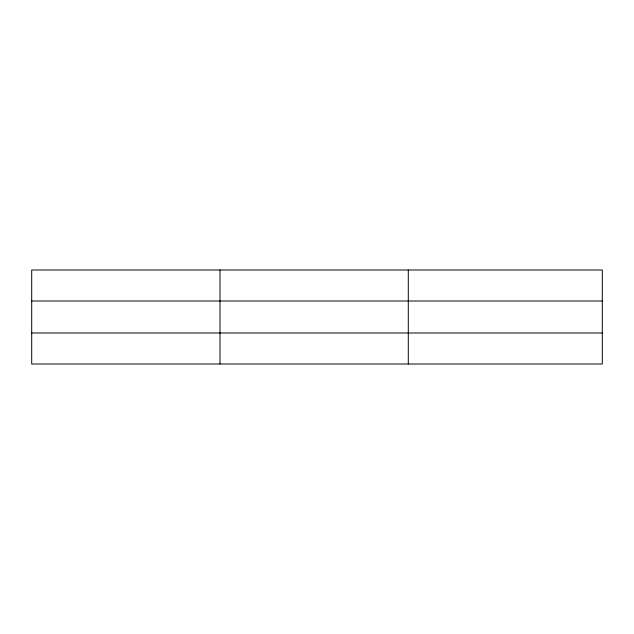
<?xml version="1.0" encoding="UTF-8"?>
<svg xmlns="http://www.w3.org/2000/svg" width="634" height="634" viewBox="0 0 634 634"><rect width="100%" height="100%" fill="white"/><g stroke="black" fill="none" stroke-linecap="round" stroke-linejoin="round"><path stroke-width="0.95" d="M219.998 269.997L219.998 364.003M408.296 269.997L408.296 364.003M602.3 301.015L602.3 269.997L31.7 269.997L31.7 364.003L602.3 364.003L602.3 301.015L31.7 301.015M31.7 332.985L602.3 332.985"/></g></svg>
